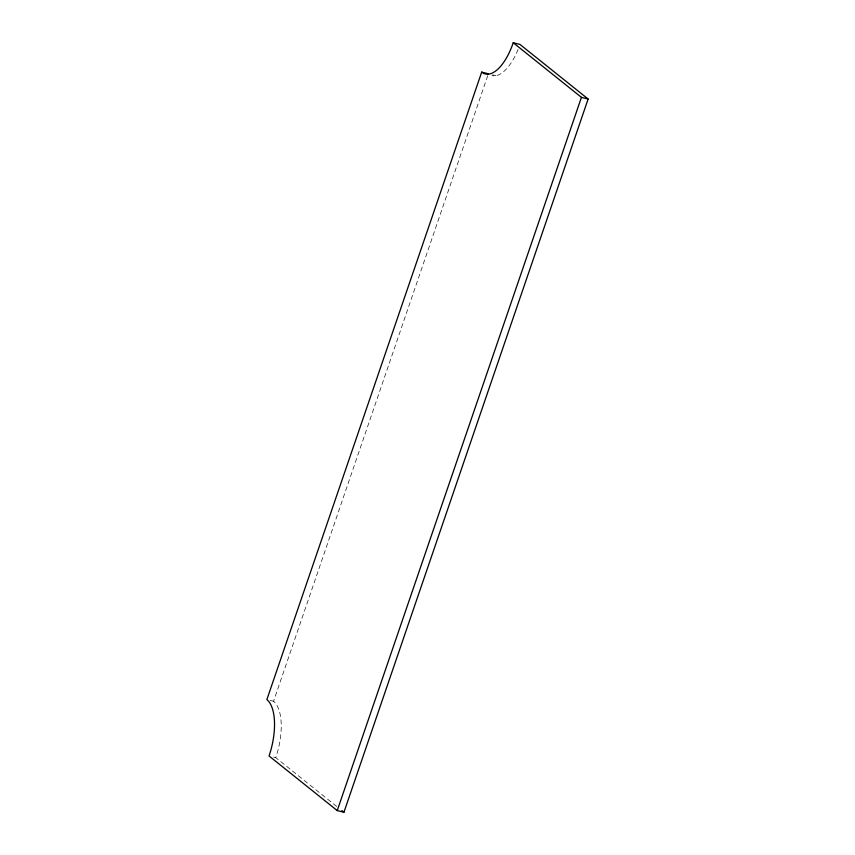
<?xml version="1.0" encoding="UTF-8"?>
<svg xmlns="http://www.w3.org/2000/svg" width="855" height="855" viewBox="0 0 855 855"><rect width="100%" height="100%" fill="white"/><g stroke="black" fill="none" stroke-linecap="round" stroke-linejoin="round"><path stroke-width="0.64" stroke-dasharray="4.28 3.21" d="M336.72 806.457L275.759 757.637A46.052 20.007 -76.1 0 0 273.568 701.25L488.397 73.787M492.619 74.855L495.975 75.689M270.212 700.416L273.568 701.25M273.525 757.081L275.759 757.637M518.066 49.451A46.052 20.007 -76.1 0 1 491.967 75.593"/><path stroke-width="1.28" d="M481.686 72.119L266.867 699.582A46.052 20.007 -76.1 0 1 269.047 755.97L337.233 810.583L343.945 812.25L588.133 99.03L519.947 44.417L513.235 42.75A46.052 20.007 -76.1 0 1 481.686 72.119L488.397 73.787M337.233 810.583L581.432 97.363L513.235 42.75M581.432 97.363L588.133 99.03M341.882 810.593L343.945 812.25"/></g></svg>
